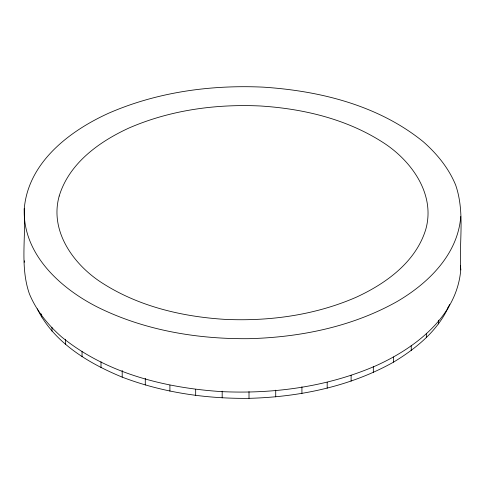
<?xml version="1.0" encoding="UTF-8"?>
<svg xmlns="http://www.w3.org/2000/svg" width="485" height="485" viewBox="0 0 485 485"><rect width="100%" height="100%" fill="white"/><g stroke="black" fill="none" stroke-linecap="round" stroke-linejoin="round"><path stroke-width="0.73" d="M24.25 208.835C28.166 162.445 69.446 130.932 108.834 113.132C157.249 92.059 210.757 84.717 263.264 87.148C319.9 90.853 378.385 105.287 423.229 141.705C436.918 153.733 448.667 168.077 455.651 185.046C465.103 212.309 458.925 241.754 460.75 269.939C456.834 316.329 415.554 347.842 376.166 365.648C327.751 386.721 274.243 394.056 221.736 391.631C165.1 387.921 106.615 373.486 61.771 337.069C48.082 325.041 36.333 310.697 29.349 293.728C19.897 266.465 26.075 237.019 24.25 208.835C22.577 254.207 60.516 288.466 97.934 307.32C144.675 330.412 197.316 339.227 249.144 338.675C300.185 337.293 351.88 326.86 396.754 301.731C428.043 283.555 457.907 254.552 460.75 216.504M24.25 262.27L24.486 260.839M37.272 308.806C53.896 342.695 88.47 363.21 122.196 377.13C162.554 392.541 205.925 398.84 249.005 398.337C298.96 396.985 349.552 386.769 393.474 362.174C416.524 348.242 438.943 329.952 449.546 304.507M460.514 265.422L460.75 269.939M447.673 307.836L447.673 309.321M438.555 320.191L438.555 323.901M426.351 333.262L426.351 337.718M411.244 345.344L411.244 350.54M393.474 356.978L393.474 362.174M373.323 366.496L373.323 372.432M351.11 375.22L351.11 381.155M327.187 382.265L327.187 388.206M301.925 386.787L301.925 393.468M275.722 390.183L275.722 396.863M249.005 391.656L249.005 398.337M222.178 391.183L222.178 397.864M195.673 389.516L195.673 395.457M169.908 385.211L169.908 391.146M145.288 378.33L145.288 385.005M122.196 370.455L122.196 377.13M101.007 361.713L101.007 367.648M82.05 351.504L82.05 356.699M65.62 339.27L65.62 344.465M51.98 327.43L51.98 331.14M41.346 313.953L41.346 316.923M59.206 196.013C49.203 231.6 74.211 265.574 103.153 283.616C139.419 306.617 182.372 316.693 224.852 319.366C269.484 321.428 314.965 315.189 356.117 297.281C385.927 283.579 415.809 262.106 425.794 229.326C435.797 193.739 410.789 159.765 381.847 141.723C345.581 118.722 302.628 108.646 260.148 105.972C215.516 103.911 170.035 110.15 128.883 128.058C99.073 141.759 69.191 163.233 59.206 196.013"/></g></svg>
